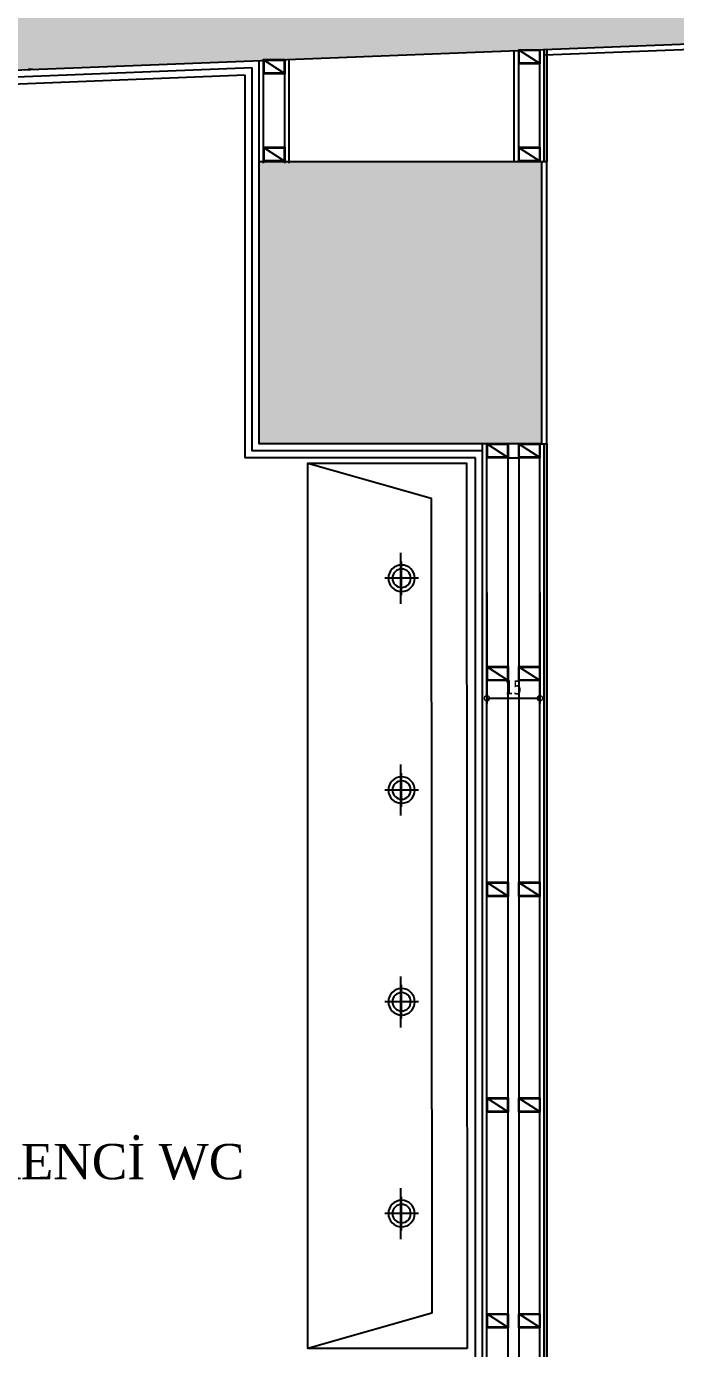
# Model space of a CAD drawing. Header units: millimetres. Extents: x -29311 to -3405, y 28913 to 42880.
# Drawn here: x -16707.2 to -16523.3, y 32018.8 to 32393.4 of the extents above; entities that cross this region are included whole.
import ezdxf
from ezdxf.enums import TextEntityAlignment as Align

# ---------------------------------------------------------------- set-up
doc = ezdxf.new("R2010")
doc.units = ezdxf.units.MM
doc.linetypes.add('AM_DIN_G_W050', pattern=[13.75, 9.75, -1.5, 1, -1.5])
for name, color, linetype in [('A-BA', 1, 'Continuous'), ('A-DUVAR-ALCIPAN', 9, 'Continuous'), ('A-DUVAR-ALCIPAN-CELIK', 144, 'Continuous'), ('A-KAPLAMA-SERAMIK', 31, 'Continuous'), ('A-OLCU-IC', 126, 'Continuous'), ('A-SIVA-ALCIPAN', 247, 'Continuous'), ('A-SIVA-IC', 97, 'Continuous'), ('A-TEFRIS-SABIT', 177, 'Continuous'), ('A-YAZI', 136, 'Continuous')]:
    doc.layers.add(name, color=color, linetype=linetype)
doc.layers.add('tarama-betonarme', color=252, linetype='Continuous', lineweight=13)
doc.styles.add('Dimension Text', font='tahoma.ttf', dxfattribs={"width": 0.8})
doc.styles.add('YAZ-50', font='times.ttf', dxfattribs={"width": 0.9})
doc.dimstyles.new('AYG-OLCU 1 to 2', dxfattribs={"dimtxt": 4, "dimasz": 3, "dimexe": 1.5, "dimexo": 1, "dimgap": 1, "dimtad": 1, "dimdec": 0, "dimdsep": 46, "dimtxsty": 'Dimension Text', "dimblk": 'DOTSMALL', "dimcen": 0, "dimclrd": 256, "dimclre": 256, "dimclrt": 256, "dimadec": 0, "dimazin": 0, "dimtfac": 1, "dimtdec": 0, "dimtofl": 0, "dimtmove": 1, "dimatfit": 3, "dimfxl": 1, "dimarcsym": 0})
pattern_1 = [(45, (-65876.5644, 45834.01), (-4.4194174, 4.4194174), []), (45, (-65872.145, 45834.01), (-4.4194174, 4.4194174), [7.8125, -1.5625, 0, -1.5625])]

# ---------------------------------------------------------------- blocks, each defined once
blk = doc.blocks.new('LV')
at = {"layer": 'A-TEFRIS-SABIT', "color": 4, "linetype": 'AM_DIN_G_W050', "ltscale": 2}
for p, q in [((82816.55, 16380.21), (82816.55, 16394.65)), ((82816.3, 16382.68), (82816.3, 16392.21)), ((82811.53, 16387.45), (82821.07, 16387.45)), ((82816.55, 16320.21), (82816.55, 16334.65)), ((82816.3, 16322.68), (82816.3, 16332.21)), ((82811.53, 16327.45), (82821.07, 16327.45)), ((82816.55, 16260.21), (82816.55, 16274.65)), ((82816.3, 16262.68), (82816.3, 16272.21)), ((82811.53, 16267.45), (82821.07, 16267.45)), ((82816.55, 16200.21), (82816.55, 16214.65)), ((82816.3, 16202.68), (82816.3, 16212.21)), ((82811.53, 16207.45), (82821.07, 16207.45))]:
    blk.add_line(p, q, dxfattribs=at)
at = {"layer": 'A-TEFRIS-SABIT'}
for points in [[(82797.69, 16169.2), (82842.82, 16169.2), (82842.82, 16420.1), (82797.96, 16420.1)], [(82807.7, 16179.2), (82842.82, 16169.2), (82842.82, 16420.1), (82807.95, 16410.1)]]:
    blk.add_lwpolyline(points, close=True, dxfattribs=at)
for centre, radius in [((82816.3, 16387.45), 3.75), ((82816.3, 16387.45), 2.6), ((82816.3, 16327.45), 3.75), ((82816.3, 16327.45), 2.6), ((82816.3, 16267.45), 3.75), ((82816.3, 16267.45), 2.6), ((82816.3, 16207.45), 3.75), ((82816.3, 16207.45), 2.6)]:
    blk.add_circle(centre, radius, dxfattribs=at)
blk = doc.blocks.new('40 60')
at = {"layer": 'A-DUVAR-ALCIPAN-CELIK'}
for points in [[(82132.16, 6001.66), (82132.16, 6007.66), (82128.16, 6007.66), (82128.16, 6001.66)], [(82132.01, 6001.81), (82132.01, 6007.51), (82128.31, 6007.51), (82128.31, 6001.81)]]:
    blk.add_lwpolyline(points, close=True, dxfattribs=at)
blk.add_lwpolyline([(82128.31, 6007.51), (82132.01, 6001.81)], dxfattribs=at)
blk = doc.blocks.new('_DotSmall')
at = {"color": 0, "linetype": 'ByBlock', "const_width": 0.5}
blk.add_lwpolyline([(-0.0625, 0, 1), (0.0625, 0, 1)], format="xyb", close=True, dxfattribs=at)
blk = doc.blocks.new('*D265')
at = {"layer": 'A-OLCU-IC', "lineweight": -2, "transparency": 16777216}
for p, q in [((-16576.74, 32233.02), (-16576.74, 32201.52)), ((-16561.74, 32233.02), (-16561.74, 32201.52)), ((-16576.74, 32203.02), (-16561.74, 32203.02))]:
    blk.add_line(p, q, dxfattribs=at)
at = {"layer": 'DEFPOINTS', "color": 0, "transparency": 16777216}
for p in [(-16576.74, 32266.4), (-16561.74, 32266.4), (-16561.74, 32203.02)]:
    blk.add_point(p, dxfattribs=at)
at = {"layer": 'A-OLCU-IC', "lineweight": -2, "transparency": 16777216, "xscale": 3, "yscale": 3, "zscale": 3, "rotation": 180}
blk.add_blockref('_DotSmall', (-16576.74, 32203.02), dxfattribs=at)
at = {"layer": 'A-OLCU-IC', "lineweight": -2, "transparency": 16777216, "xscale": 3, "yscale": 3, "zscale": 3}
blk.add_blockref('_DotSmall', (-16561.74, 32203.02), dxfattribs=at)
at = {"layer": 'A-OLCU-IC', "transparency": 16777216, "insert": (-16569.24, 32206.07), "char_height": 4, "attachment_point": 5, "style": 'Dimension Text'}
blk.add_mtext('15', dxfattribs=at)

msp = doc.modelspace()

# ---------------------------------------------------------------- hatches: boundary and pattern name
at = {"layer": 'tarama-betonarme'}
h = msp.add_hatch(dxfattribs=at)
h.set_pattern_fill('ANSI35', color=256, scale=25, style=0)
h.set_pattern_definition(pattern_1)
h.paths.add_polyline_path([(-18785.37, 30484.04), (-19021.29, 32291.44), (-14216.73, 32477.67), (-13835.02, 30501.63)], flags=16)
h.paths.add_polyline_path([(-18811.7, 30453.95), (-19055.29, 32320.15), (-14192.15, 32508.65), (-13798.7, 30471.76)])
h = msp.add_hatch(dxfattribs=at)
h.set_pattern_fill('ANSI35', color=256, scale=25, style=0)
h.set_pattern_definition(pattern_1)
h.paths.add_polyline_path([(-15811.24, 32355.15), (-15731.24, 32355.15), (-15731.24, 32275.15), (-15811.24, 32275.15)])
h.paths.add_polyline_path([(-16641.24, 32355.15), (-16561.24, 32355.15), (-16561.24, 32275.15), (-16641.24, 32275.15)])
h.paths.add_polyline_path([(-17471.24, 32355.15), (-17391.24, 32355.15), (-17391.24, 32275.15), (-17471.24, 32275.15)])
h.paths.add_polyline_path([(-14265.74, 32355.15), (-14185.74, 32355.15), (-14185.74, 32275.15), (-14265.74, 32275.15)])
h = msp.add_hatch(dxfattribs=at)
h.set_pattern_fill('ANSI35', color=256, scale=25, style=0)
h.set_pattern_definition([(45, (-65876.5644, 45834.01), (-4.4194174, 4.4194174), []), (45, (-65872.145, 45834.01), (-4.4194174, 4.4194174), [7.8125, -1.5625, 0, -1.5625])])
h.paths.add_polyline_path([(-15811.24, 32355.15), (-15731.24, 32355.15), (-15731.24, 32275.15), (-15811.24, 32275.15)])
h.paths.add_polyline_path([(-16641.24, 32355.15), (-16561.24, 32355.15), (-16561.24, 32275.15), (-16641.24, 32275.15)])
h.paths.add_polyline_path([(-17471.24, 32355.15), (-17391.24, 32355.15), (-17391.24, 32275.15), (-17471.24, 32275.15)])
h.paths.add_polyline_path([(-14185.74, 32317.28), (-14193.06, 32355.15), (-14265.74, 32355.15), (-14265.74, 32275.15), (-14185.74, 32275.15)])

# ---------------------------------------------------------------- linework, layer by layer
at = {"layer": 'A-BA'}
msp.add_line((-18125.74, 32326.16), (-14190.99, 32478.67), dxfattribs=at)
msp.add_lwpolyline([(-16641.24, 32355.15), (-16561.24, 32355.15), (-16561.24, 32275.15), (-16641.24, 32275.15)], close=True, dxfattribs=at)
msp.add_lwpolyline([(-16641.24, 32355.15), (-16561.24, 32355.15), (-16561.24, 32275.15), (-16641.24, 32275.15)], close=True, dxfattribs=at)
at = {"layer": 'A-DUVAR-ALCIPAN'}
for p, q in [((-16568.99, 32355.15), (-16568.99, 32386.5)), ((-16567.74, 32355.15), (-16567.74, 32386.55)), ((-16561.74, 32355.15), (-16561.74, 32386.78)), ((-16560.49, 32355.15), (-16560.49, 32386.83)), ((-16641.24, 32354.63), (-16641.24, 32383.7)), ((-16639.99, 32354.63), (-16639.99, 32383.74)), ((-16633.99, 32354.63), (-16633.99, 32383.98)), ((-16632.74, 32354.63), (-16632.74, 32384.03)), ((-16577.99, 31962.77), (-16577.99, 32275.15)), ((-16576.74, 31961.52), (-16576.74, 32275.15)), ((-16561.74, 31955.52), (-16561.74, 32275.15)), ((-16560.49, 31954.27), (-16560.49, 32275.14))]:
    msp.add_line(p, q, dxfattribs=at)
at = {"layer": 'A-DUVAR-ALCIPAN-CELIK'}
msp.add_lwpolyline([(-16570.74, 32271.15), (-16567.74, 32271.15), (-16567.74, 31965.52), (-16570.74, 31965.52)], close=True, dxfattribs=at)
at = {"layer": 'A-KAPLAMA-SERAMIK', "ltscale": 0.1}
msp.add_line((-16579.99, 31964.77), (-16579.99, 32271.14), dxfattribs=at)
for points in [[(-16645.24, 32379.54), (-16884.86, 32370.06)], [(-16579.99, 32271.14), (-16645.24, 32271.14), (-16645.24, 32379.54)]]:
    msp.add_lwpolyline(points, dxfattribs=at)
at = {"layer": 'A-SIVA-ALCIPAN'}
for p, q in [((-16559.74, 32386.86), (-16559.74, 32355.15)), ((-16559.74, 32355.15), (-16559.74, 32386.86)), ((-16559.74, 31953.52), (-16559.74, 32275.14)), ((-16559.74, 32275.14), (-16559.74, 31964.77))]:
    msp.add_line(p, q, dxfattribs=at)
at = {"layer": 'A-SIVA-IC'}
for points in [[(-16560.43, 32385.33), (-15812.74, 32414.31)], [(-16643.24, 32381.62), (-16886.86, 32371.98)], [(-16577.99, 32273.14), (-16643.24, 32273.14), (-16643.24, 32381.62)], [(-16561.74, 32355.15), (-16559.74, 32355.15)], [(-16559.74, 32275.14), (-16559.74, 32355.15)], [(-16561.74, 32275.14), (-16559.74, 32275.14)]]:
    msp.add_lwpolyline(points, dxfattribs=at)
at = {"layer": 'A-TEFRIS-SABIT'}
msp.add_line((-16705.47, 32381.16), (-16706.67, 32381.16), dxfattribs=at)

# ---------------------------------------------------------------- block references
at = {"layer": 'A-DUVAR-ALCIPAN-CELIK', "xscale": -1}
for p, rotation in [((-10560.08, 114514.94), 90), ((-10632.33, 114512.14), 90), ((-10632.33, 114487.31), 90), ((-10560.08, 114487.31), 90), ((-10569.08, 114403.31), 90), ((-10560.08, 114403.31), 90), ((-22578.39, -49920.14), 270), ((-22569.39, -49920.14), 270), ((-22578.39, -49981.26), 270), ((-22569.39, -49981.26), 270), ((-22578.39, -50042.38), 270), ((-22569.39, -50042.38), 270), ((-22578.39, -50103.51), 270), ((-22569.39, -50103.51), 270)]:
    msp.add_blockref('40 60', p, dxfattribs=dict(at, rotation=rotation))
at = {"layer": 'A-TEFRIS-SABIT', "xscale": -1}
msp.add_blockref('LV', (66215.4, 15849.57), dxfattribs=at)

# ---------------------------------------------------------------- texts
at = {"layer": 'A-YAZI', "style": 'YAZ-50'}
msp.add_text('ERKEK ÖĞRENCİ WC', height=10, dxfattribs=at).set_placement((-16720.11, 32066.75), align=Align.CENTER)

# ---------------------------------------------------------------- dimensions: what is measured, and where the dimension line sits
at = {"layer": 'A-OLCU-IC'}
dim = msp.add_linear_dim(base=(-16561.74, 32203.02), p1=(-16576.74, 32266.4), p2=(-16561.74, 32266.4), dimstyle='AYG-OLCU 1 to 2', override={"dimfxl": 30, "dimfxlon": 1}, dxfattribs=at)
dim.commit()
dim.dimension.update_dxf_attribs({"geometry": '*D265', "text_midpoint": (-16569.24, 32206.07)})

doc.saveas('drawing.dxf')
